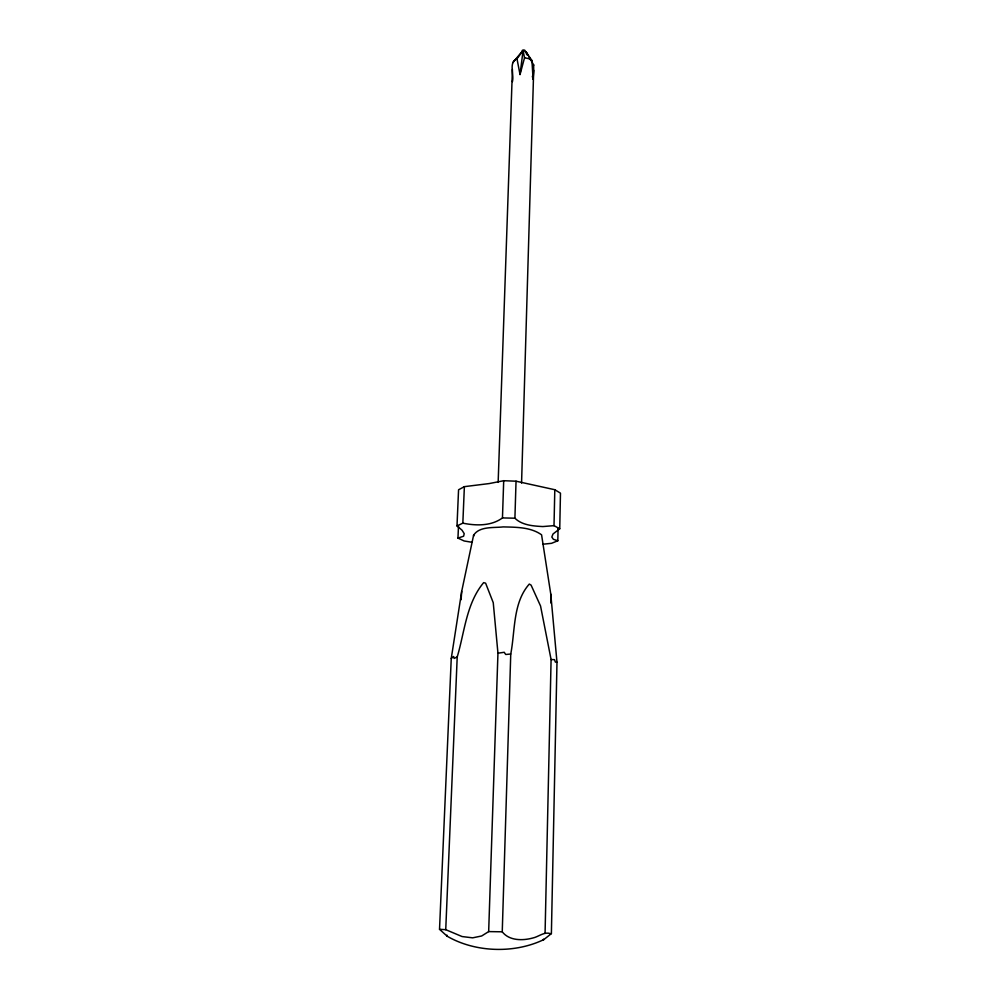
<?xml version="1.0" encoding="UTF-8"?>
<svg xmlns="http://www.w3.org/2000/svg" width="1000" height="1000" viewBox="0 0 1000 1000"><rect width="100%" height="100%" fill="white"/><g stroke="black" fill="none" stroke-linecap="round" stroke-linejoin="round"><path stroke-width="1.5" d="M516.975 58.75L520.037 74.525L524.538 57.763L523.05 50.7L516.975 58.75C508.188 62.287 514.45 74.825 512.388 81.625L512.4 81.463M543.112 544.2L551.562 543.312L557.812 540.775L558.075 528.375M446.95 935.138L447.212 936.25C475.425 952.625 514.625 953.713 543.9 939.55L551.388 933.6L556.987 662.25L550.775 594.125L541.575 534.812C530.625 527 516.05 527.25 503.15 526.9C493.65 528.038 479.212 526.025 473.55 535.375L473.837 535.962M557.812 540.775L553.387 539.3L551.812 537.025L553.025 533.987L559.738 528.775L560.475 493.162L554.8 489.725L516.038 481.2L503.7 480.712L489.25 483.562L464.375 486.65L458.562 489.775L457 525.925L462.05 530.212L464.212 533.663L463.625 536.213L457.962 538.1L458.488 526.013M545.075 933.263L551.087 659.55L540.55 606L531.087 585.125L529.3 584.062C512.737 602.788 515.262 630.725 510.75 654.013L502.25 931.8C509.225 940.888 522.7 940.763 532.788 938.012C538.7 936.8 544.212 931.388 550.513 933.675L551.388 933.6M559.738 528.775L554.012 525.65L554.8 489.725M521.562 483.125L533.688 70.263L533.65 64.9L528.825 56.6M554.012 525.65L542.863 526.562C533.337 526.05 522.1 525.312 514.913 518.2L516.038 481.2M498.15 482.388L512.425 69.5M488.663 931.6L497.95 653.2L493.25 602.688L485.613 583.162L483.638 582.638C466.325 603.387 464.65 631.925 457.212 656.963L445.737 929.675L462.075 936.55L472.65 937.837L481.675 935.975L488.663 931.6L502.25 931.8M457 525.925L462.837 523.162C476 525.8 491.112 526.237 502.463 517.925L503.7 480.712M462.837 523.162L464.375 486.65M447.212 936.25L439.525 929.312L451.25 658.487L461.7 591.337L473.638 535M532.337 76.287L533.088 79.162L533.688 70.263M461.1 599.75L461.7 591.337M520.037 74.525L523.05 50.688M550.775 594.125L550.913 603.038M533.438 65.7L533.65 64.9M512.812 62.7L521.337 52.337M451.25 658.487L453.638 656.5L454.125 658.413L457.212 656.963M543.638 939.262L542.812 939.825L543.9 939.55M497.95 653.2L504.225 652.288L505.7 654.488L510.75 654.013M502.463 517.925L514.913 518.2M445.737 929.675L439.525 929.312M551.087 659.55L554.55 659.663L555.363 662.087L556.987 662.25M524.538 57.763L528.737 58.637L531.925 60.512L533.088 79.162M471.912 542.275L464.125 540.962L457.962 538.1M531.925 60.512L526 51.9L528.138 55.412L526 51.9L526.7 54.725M522.55 51.5A1.538 0.9 1.9 0 1 522.587 50.225A1.538 0.9 1.9 0 1 524.763 50.3A1.538 0.9 1.9 0 1 524.725 51.575"/></g></svg>
